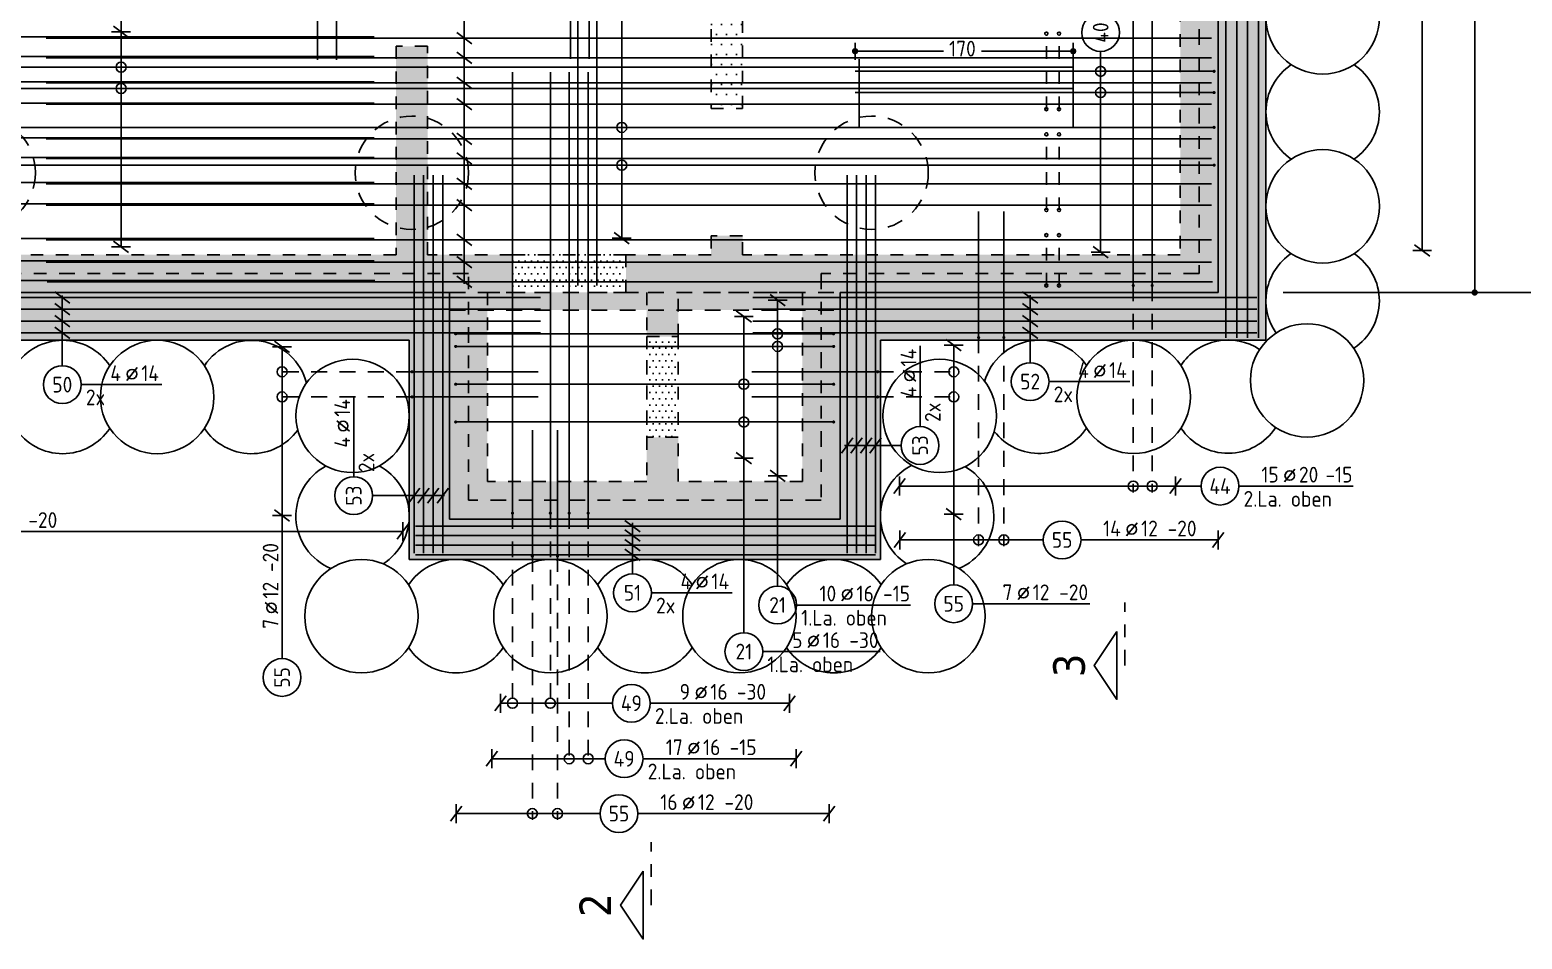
# Model space of a CAD drawing. Extents: x -21 to 93, y -36 to 68.
# Drawn here: x 33.26 to 45.11, y 23.01 to 30.23 of the extents above; entities that cross this region are included whole.
import ezdxf
from ezdxf.enums import TextEntityAlignment as Align

# ---------------------------------------------------------------- set-up
doc = ezdxf.new("R2010")
doc.units = 0
doc.header["$LTSCALE"] = 0.5
for name, pattern in [('AUSGEZOGEN', [1000.01, 1000, 0.01]), ('DIVIDE2', [0.625, 0.25, -0.125, 0, -0.125, 0, -0.125]), ('DOT', [0.175, 0.05, -0.125]), ('HIDDEN2', [0.187, 0.125, -0.062]), ('PUNKT', [0.175, 0.05, -0.125]), ('STRICHPUNKT2', [0.55, 0.25, -0.125, 0.05, -0.125]), ('VERDECKT', [0.375, 0.25, -0.125])]:
    doc.linetypes.add(name, pattern=pattern)
for name, color, linetype in [('ACHSEN', 7, 'Continuous'), ('AFB', 7, 'Continuous'), ('BETON', 7, 'Continuous'), ('Brüstung 2.UG', 7, 'Continuous'), ('DRUEBER', 7, 'Continuous'), ('grau_hell', 7, 'Continuous'), ('grau_mittel', 7, 'Continuous'), ('Gründungspfähle', 7, 'Continuous'), ('MASSE', 7, 'Continuous'), ('OBJEKT', 7, 'Continuous'), ('RND', 7, 'Continuous'), ('RND-1', 7, 'Continuous'), ('SCHNITTE', 7, 'Continuous'), ('SCHRAFF', 7, 'Continuous'), ('Verbau', 7, 'Continuous'), ('VERDECKT', 7, 'Continuous'), ('Versprung oberseitig', 7, 'Continuous')]:
    doc.layers.add(name, color=color, linetype=linetype)
doc.layers.add('NOPLOT', color=7, linetype='Continuous', plot=False)
doc.styles.add('helv', font='tahoma.ttf')
doc.styles.add('txt', font='isocp.shx')
doc.dimstyles.new('DOT_I', dxfattribs={"dimscale": 0.5, "dimtxt": 0.25, "dimasz": 0.25, "dimexe": 0.1, "dimexo": 0.3, "dimgap": 0.1, "dimtad": 1, "dimdec": 3, "dimzin": 3, "dimtxsty": 'txt', "dimblk": 'DOT', "dimblk1": 'DOT', "dimblk2": 'DOT', "dimsah": 1, "dimcen": 0.1, "dimse1": 1, "dimse2": 1, "dimazin": 0, "dimtfac": 1, "dimtdec": 4, "dimtix": 1, "dimtmove": 2, "dimatfit": 3, "dimfxl": 0, "dimtvp": 1, "dimtolj": 1, "dimtzin": 0, "dimarcsym": 0})
pattern_1 = [(0, (14.66109, 7.331896), (0.0396875, 0.079375), [0, -0.079375])]

# ---------------------------------------------------------------- blocks, each defined once
blk = doc.blocks.new('DOT')
at = {"layer": 'MASSE', "color": 7, "linetype": 'Continuous'}
for p, q in [((0, 0), (-1, 0)), ((0, 0.54), (0, -0.54))]:
    blk.add_line(p, q, dxfattribs=at)
at = {"layer": 'MASSE', "color": 7, "linetype": 'Continuous', "const_width": 0.2}
blk.add_lwpolyline([(-0.1, 0, 1), (0.1, 0, 1)], format="xyb", close=True, dxfattribs=at)
blk = doc.blocks.new('*D32')
at = {"layer": 'Defpoints', "color": 0, "linetype": 'AUSGEZOGEN', "transparency": 16777216}
for p in [(44.73, 35.019), (44.73, 35.019), (44.73, 28.144)]:
    blk.add_point(p, dxfattribs=at)
at = {"layer": 'MASSE', "color": 0, "linetype": 'AUSGEZOGEN', "lineweight": -2, "transparency": 16777216}
blk.add_line((44.73, 28.269), (44.73, 34.894), dxfattribs=at)
at = {"layer": 'MASSE', "color": 0, "linetype": 'AUSGEZOGEN', "lineweight": -2, "transparency": 16777216, "xscale": 0.125, "yscale": 0.125, "zscale": 0.125}
for p, rotation in [((44.73, 35.019), 90), ((44.73, 28.144), 270)]:
    blk.add_blockref('DOT', p, dxfattribs=dict(at, rotation=rotation))
at = {"layer": 'MASSE', "color": 0, "linetype": 'AUSGEZOGEN', "transparency": 16777216, "insert": (44.608, 31.582), "char_height": 0.125, "attachment_point": 5, "rotation": 90, "style": 'txt'}
blk.add_mtext('\\A1;687,5', dxfattribs=at)
blk = doc.blocks.new('lei_gre')
at = {"layer": 'RND', "color": 7, "linetype": 'Continuous'}
for p, q in [((-0.09, -0.12), (0.09, 0.12)), ((0, 0.15), (0, -0.15))]:
    blk.add_line(p, q, dxfattribs=at)
blk = doc.blocks.new('RND_LEI')
at = {"layer": 'RND', "color": 7, "linetype": 'Continuous'}
blk.add_line((1.022, 0.066), (1.19, 0.27), dxfattribs=at)
for centre, radius in [((0, 0), 0.3), ((1.106, 0.168), 0.075)]:
    blk.add_circle(centre, radius, dxfattribs=at)
at = {"layer": 'RND', "color": 7, "linetype": 'Continuous', "style": 'txt'}
blk.add_attdef('ANZ', text='', height=0.25, dxfattribs=at).set_placement((0.931, 0.057), align=Align.RIGHT)
for tag, p in [('DUM', (1.253, 0.057)), ('ABSTD', (1.674, 0.057)), ('POSTXT', (0.374, -0.327))]:
    blk.add_attdef(tag, p, '', height=0.25, dxfattribs=at)
blk.add_attdef('POSL', text='', height=0.25, dxfattribs=at).set_placement((0, 0), align=Align.MIDDLE)
blk = doc.blocks.new('*D38')
at = {"layer": 'Defpoints', "color": 0, "linetype": 'AUSGEZOGEN', "transparency": 16777216}
for p in [(39.812, 30.06), (39.812, 30.06), (41.543, 30.06)]:
    blk.add_point(p, dxfattribs=at)
at = {"layer": 'MASSE', "color": 0, "linetype": 'AUSGEZOGEN', "lineweight": -2, "transparency": 16777216}
for p, q in [((39.937, 30.06), (40.514, 30.06)), ((41.418, 30.06), (40.814, 30.06))]:
    blk.add_line(p, q, dxfattribs=at)
at = {"layer": 'MASSE', "color": 0, "linetype": 'AUSGEZOGEN', "lineweight": -2, "transparency": 16777216, "xscale": 0.125, "yscale": 0.125, "zscale": 0.125, "rotation": 180}
blk.add_blockref('DOT', (39.812, 30.06), dxfattribs=at)
at = {"layer": 'MASSE', "color": 0, "linetype": 'AUSGEZOGEN', "lineweight": -2, "transparency": 16777216, "xscale": 0.125, "yscale": 0.125, "zscale": 0.125}
blk.add_blockref('DOT', (41.543, 30.06), dxfattribs=at)
at = {"layer": 'MASSE', "color": 0, "linetype": 'AUSGEZOGEN', "transparency": 16777216, "insert": (40.664, 30.08), "char_height": 0.125, "attachment_point": 5, "style": 'txt'}
blk.add_mtext('\\A1;170', dxfattribs=at)
blk = doc.blocks.new('SCHN-1')
at = {"layer": 'SCHNITTE', "color": 5, "linetype": 'Continuous'}
blk.add_lwpolyline([(0.54, 0.125), (0, 0.485), (-0.54, 0.125)], close=True, dxfattribs=at)
at = {"layer": 'SCHNITTE', "color": 6, "linetype": 'Continuous', "style": 'helv'}
blk.add_attdef('SCHN-1', text='', height=0.5, dxfattribs=at).set_placement((0, 0.635), align=Align.CENTER)

msp = doc.modelspace()

# ---------------------------------------------------------------- hatches: boundary and pattern name
at = {"layer": 'Brüstung 2.UG', "linetype": 'PUNKT'}
h = msp.add_hatch(dxfattribs=at)
h.set_pattern_fill('DOTS', color=102, scale=0.8, double=1)
h.set_pattern_definition([(0, (-78.13102, 520.243353), (0.025, 0.05), [0, -0.05])])
h.paths.add_polyline_path([(37.09329, 28.44446), (37.09329, 28.14446), (37.99329, 28.14446), (37.99329, 28.44446)])
at = {"layer": 'Brüstung 2.UG', "linetype": 'DOT'}
h = msp.add_hatch(dxfattribs=at)
h.set_pattern_fill('DOTS', color=102, scale=0.8, double=1)
h.set_pattern_definition([(0, (-74.891635, 589.301005), (0.025, 0.05), [0, -0.05])])
h.paths.add_polyline_path([(38.40829, 27.79446), (38.15829, 27.79446), (38.15829, 26.99446), (38.40829, 26.99446)])
at = {"layer": 'grau_hell'}
msp.add_hatch(color=9, dxfattribs=at).paths.add_polyline_path([(36.59329, 28.14446), (36.59329, 28.00446), (39.69329, 28.00446), (39.69329, 28.14446)])
at = {"layer": 'grau_mittel'}
h = msp.add_hatch(color=61, dxfattribs=at)
h.paths.add_polyline_path([(42.69329, 34.59446), (43.07329, 34.59446), (43.07329, 38.36012), (42.69329, 38.36012)])
h.paths.add_polyline_path([(42.69329, 28.14446), (39.69329, 28.14446), (39.69329, 26.34446), (36.59329, 26.34446), (36.59329, 28.14446), (30.64329, 28.14446), (30.64329, 27.76446), (36.27329, 27.76446), (36.27329, 26.02446), (40.01329, 26.02446), (40.01329, 27.76446), (43.07329, 27.76446), (43.07329, 34.59446), (42.69329, 34.59446)])
h.paths.add_polyline_path([(29.54329, 28.14446), (29.54329, 27.76446), (30.64329, 27.76446), (30.64329, 28.14446)])
h.paths.add_polyline_path([(29.54329, 27.76446), (29.54329, 28.14446), (25.93071, 28.14446), (25.93071, 27.76446)])
at = {"layer": 'SCHRAFF', "linetype": 'AUSGEZOGEN'}
h = msp.add_hatch(dxfattribs=at)
h.set_pattern_fill('DOTS', scale=0.05, double=1)
h.set_pattern_definition(pattern_1)
h.paths.add_polyline_path([(42.69329, 38.36012), (42.39329, 38.36012), (42.39329, 34.84446), (38.91829, 34.84446), (38.91829, 35.64446), (38.66829, 35.64446), (38.66829, 34.44446), (38.91829, 34.44446), (38.91829, 34.59446), (42.39329, 34.59446), (42.39329, 28.44446), (38.91829, 28.44446), (38.91829, 28.59446), (38.66829, 28.59446), (38.66829, 28.44446), (37.99329, 28.44446), (37.99329, 28.14446), (38.15829, 28.14446), (38.15829, 27.79446), (38.40829, 27.79446), (38.40829, 28.14446), (39.39329, 28.14446), (39.39329, 26.64446), (38.40829, 26.64446), (38.40829, 26.99446), (38.15829, 26.99446), (38.15829, 26.64448), (36.89329, 26.64448), (36.89329, 28.14446), (37.09329, 28.14446), (37.09329, 28.44446), (36.41829, 28.44446), (36.41829, 30.09946), (36.16829, 30.09946), (36.16829, 28.44446), (29.54329, 28.44446), (29.54329, 34.89446), (36.16829, 34.89446), (36.16829, 33.24446), (36.41829, 33.24446), (36.41829, 35.60446), (36.16829, 35.60446), (36.16829, 35.14446), (33.46829, 35.14446), (33.46829, 37.11946), (36.16829, 37.11946), (36.16829, 36.65446), (36.41829, 36.65446), (36.41829, 37.51946), (36.16829, 37.51946), (36.16829, 37.36946), (33.46829, 37.36945), (33.46829, 38.36012), (33.21829, 38.36012), (33.21829, 37.36946), (32.27829, 37.36946), (32.27829, 37.11946), (33.21829, 37.11946), (33.21829, 35.14446), (31.24329, 35.14446), (31.24329, 37.11946), (31.39329, 37.11946), (31.39329, 37.36946), (31.24329, 37.36946), (31.24329, 38.36012), (30.99329, 38.36012), (30.99329, 35.14446), (28.91829, 35.14446), (28.91829, 35.76446), (28.66829, 35.76446), (28.66829, 35.14446), (25.93071, 35.14446), (25.93071, 34.89446), (29.29329, 34.89446), (29.29329, 28.44446), (25.93071, 28.44446), (25.93071, 28.14446), (36.59329, 28.14446), (36.59329, 26.34446), (39.69329, 26.34446), (39.69329, 28.14446), (42.69329, 28.14446)])
h = msp.add_hatch(dxfattribs=at)
h.set_pattern_fill('DOTS', scale=0.05, double=1)
h.set_pattern_definition(pattern_1)
h.paths.add_polyline_path([(38.91829, 33.43446), (38.66829, 33.43446), (38.66829, 29.60446), (38.91829, 29.60446)])

# ---------------------------------------------------------------- linework, layer by layer
at = {"layer": 'ACHSEN', "color": 140, "linetype": 'AUSGEZOGEN'}
msp.add_line((43.20958, 28.14446), (45.48617, 28.14446), dxfattribs=at)
at = {"layer": 'AFB', "color": 1, "linetype": 'DIVIDE2'}
for p, q in [((42.54329, 38.36012), (42.54329, 28.29446)), ((36.74329, 28.29446), (25.93071, 28.29446)), ((36.74329, 26.49446), (36.74329, 28.29446)), ((42.54329, 28.29446), (39.54329, 28.29446)), ((39.54329, 28.29446), (39.54329, 26.49446)), ((39.54329, 26.49446), (36.74329, 26.49446))]:
    msp.add_line(p, q, dxfattribs=at)
at = {"layer": 'BETON', "color": 6, "linetype": 'AUSGEZOGEN'}
for p, q in [((42.69329, 28.14446), (42.69329, 38.36012)), ((25.93071, 28.14446), (36.59329, 28.14446)), ((36.59329, 28.14446), (36.59329, 26.34446)), ((39.69329, 26.34446), (39.69329, 28.14446)), ((39.69329, 28.14446), (42.69329, 28.14446)), ((36.59329, 26.34446), (39.69329, 26.34446))]:
    msp.add_line(p, q, dxfattribs=at)
at = {"layer": 'Brüstung 2.UG', "color": 102, "linetype": 'DOT'}
for p, q in [((37.09329, 28.44446), (37.99329, 28.44446)), ((37.99329, 28.14446), (37.09329, 28.14446)), ((38.15829, 27.79446), (38.15829, 26.99446)), ((38.40829, 27.79446), (38.40829, 26.99446))]:
    msp.add_line(p, q, dxfattribs=at)
at = {"layer": 'DRUEBER', "color": 7, "linetype": 'PUNKT', "lineweight": -2}
for p, q in [((42.69329, 38.36012), (42.69329, 28.14446)), ((42.39329, 34.59446), (42.39329, 28.44446)), ((38.66829, 33.43446), (38.66829, 29.60446)), ((38.91829, 29.60446), (38.91829, 33.43446)), ((36.41829, 30.09946), (36.16829, 30.09946)), ((36.16829, 30.09946), (36.16829, 28.44446)), ((36.41829, 28.44446), (36.41829, 30.09946)), ((38.66829, 29.60446), (38.91829, 29.60446)), ((38.91829, 28.59446), (38.66829, 28.59446)), ((38.66829, 28.59446), (38.66829, 28.44446)), ((38.91829, 28.44446), (38.91829, 28.59446)), ((36.16829, 28.44446), (29.54329, 28.44446)), ((37.09329, 28.44446), (36.41829, 28.44446)), ((37.09329, 28.14446), (37.09329, 28.44446)), ((38.66829, 28.44446), (37.99329, 28.44446)), ((37.99329, 28.44446), (37.99329, 28.14446)), ((42.39329, 28.44446), (38.91829, 28.44446)), ((36.59329, 28.14446), (25.93071, 28.14446)), ((36.59329, 26.34446), (36.59329, 28.14446)), ((36.89329, 26.64448), (36.89329, 28.14446)), ((36.89329, 28.14446), (37.09329, 28.14446)), ((37.99329, 28.14446), (38.15829, 28.14446)), ((38.15829, 28.14446), (38.15829, 27.79446)), ((38.40829, 27.79446), (38.40829, 28.14446)), ((38.40829, 28.14446), (39.39329, 28.14446)), ((39.39329, 28.14446), (39.39329, 26.64446)), ((42.69329, 28.14446), (39.69329, 28.14446)), ((39.69329, 28.14446), (39.69329, 26.34446)), ((38.15829, 27.79446), (38.40829, 27.79446)), ((38.40829, 26.99446), (38.15829, 26.99446)), ((38.15829, 26.99446), (38.15829, 26.64448)), ((38.40829, 26.64446), (38.40829, 26.99446)), ((38.15829, 26.64448), (36.89329, 26.64448)), ((39.39329, 26.64446), (38.40829, 26.64446)), ((39.69329, 26.34446), (36.59329, 26.34446))]:
    msp.add_line(p, q, dxfattribs=at)
at = {"layer": 'Gründungspfähle', "color": 171, "linetype": 'VERDECKT'}
for centre in [(32.85579, 29.09446), (36.29329, 29.09446), (39.94329, 29.09446)]:
    msp.add_circle(centre, 0.45, dxfattribs=at)
at = {"layer": 'NOPLOT', "color": 191, "linetype": 'AUSGEZOGEN'}
for p, q in [((39.84329, 29.99775), (39.84329, 29.46255)), ((41.54329, 29.99775), (41.54329, 29.46255))]:
    msp.add_line(p, q, dxfattribs=at)
at = {"layer": 'NOPLOT', "color": 191, "linetype": 'Continuous'}
for points in [[(37.6109, 28.19947), (37.6109, 31.69947)], [(37.7609, 28.19947), (37.7609, 31.69947)]]:
    msp.add_lwpolyline(points, dxfattribs=at)
at = {"layer": 'OBJEKT', "color": 7, "linetype": 'AUSGEZOGEN'}
for p, q in [((43.07329, 27.76446), (43.07329, 38.36012)), ((25.93071, 27.76446), (36.27329, 27.76446)), ((36.27329, 27.76446), (36.27329, 26.02446)), ((40.01329, 27.76446), (43.07329, 27.76446)), ((40.01329, 26.02446), (40.01329, 27.76446)), ((36.27329, 26.02446), (40.01329, 26.02446))]:
    msp.add_line(p, q, dxfattribs=at)
at = {"layer": 'RND', "color": 7, "linetype": 'AUSGEZOGEN'}
for p, q in [((37.95961, 31.90714), (37.95961, 28.57533)), ((44.31347, 31.17657), (44.31347, 28.47703)), ((33.98554, 30.21424), (33.98554, 30.65077)), ((33.98554, 28.5063), (33.98554, 30.21424)), ((41.76098, 28.46351), (41.76098, 30.05778)), ((39.19674, 28.08281), (39.19674, 26.68755)), ((38.9291, 27.95303), (38.9291, 26.82837)), ((40.32734, 27.0796), (40.32734, 27.7196)), ((40.59485, 27.72715), (40.59485, 26.38548)), ((35.26329, 27.71325), (35.26329, 26.3744)), ((33.6692, 27.41259), (34.3092, 27.41259)), ((41.35146, 27.43686), (41.99146, 27.43686)), ((35.83198, 26.68134), (35.83198, 27.32134)), ((38.9291, 26.82837), (38.9291, 25.44323)), ((39.19674, 26.68755), (39.19674, 25.81316)), ((40.165, 26.60716), (42.35413, 26.60716)), ((42.35413, 26.60716), (42.55867, 26.60716)), ((42.85867, 26.60716), (43.76492, 26.60716)), ((35.26329, 26.3744), (35.26329, 25.23815)), ((40.59485, 26.38548), (40.59485, 25.82296)), ((32.56227, 26.24673), (36.22188, 26.24673)), ((40.16741, 26.17969), (41.30541, 26.17969)), ((41.60541, 26.17969), (42.69513, 26.17969)), ((35.26329, 25.23815), (35.26329, 26.1694)), ((38.19498, 25.75991), (38.83498, 25.75991)), ((39.34674, 25.66316), (40.25299, 25.66316)), ((40.74485, 25.67296), (41.6761, 25.67296)), ((39.0791, 25.29323), (40.01035, 25.29323)), ((36.99677, 24.88315), (37.8863, 24.88315)), ((38.1863, 24.88315), (39.29243, 24.88315)), ((36.92755, 24.44278), (37.82878, 24.44278)), ((38.12878, 24.44278), (39.34413, 24.44278)), ((36.64535, 24.00708), (37.78765, 24.00708)), ((38.08765, 24.00708), (39.60613, 24.00708))]:
    msp.add_line(p, q, dxfattribs=at)
at = {"layer": 'RND', "color": 102, "linetype": 'AUSGEZOGEN'}
for p, q in [((36.71002, 30.44306), (36.71002, 28.2141)), ((33.5192, 27.56259), (33.5192, 28.11902)), ((41.20146, 27.58686), (41.20146, 28.1224)), ((40.17734, 26.9296), (39.7281, 26.9296)), ((35.98198, 26.53134), (36.55392, 26.53134)), ((38.04498, 25.90991), (38.04498, 26.31677))]:
    msp.add_line(p, q, dxfattribs=at)
at = {"layer": 'RND', "color": 102, "linetype": 'VERDECKT'}
for p, q in [((42.02008, 28.19947), (42.02008, 26.55716)), ((42.17008, 28.19947), (42.17008, 26.55716)), ((40.79245, 27.78644), (40.79245, 26.12969)), ((40.99245, 27.78644), (40.99245, 26.12969)), ((36.29527, 27.51503), (35.21329, 27.51503)), ((39.99131, 27.51503), (40.64485, 27.51503)), ((36.29527, 27.31503), (35.21329, 27.31503)), ((39.99131, 27.31503), (40.64485, 27.31503)), ((37.0929, 26.39264), (37.0929, 24.83315)), ((37.3929, 26.39264), (37.3929, 24.83315)), ((37.5429, 26.39264), (37.5429, 24.39278)), ((37.6929, 26.39264), (37.6929, 24.39278)), ((37.2501, 26.05099), (37.2501, 23.95708)), ((37.4501, 26.05099), (37.4501, 23.95708))]:
    msp.add_line(p, q, dxfattribs=at)
at = {"layer": 'RND', "color": 1, "linetype": 'AUSGEZOGEN'}
for points in [[(37.55209, 29.99947), (37.55209, 36.99947)], [(37.70209, 29.99947), (37.70209, 36.99947)], [(35.54497, 29.99126), (35.54497, 35.09126)], [(35.69497, 29.99126), (35.69497, 35.09126)], [(42.02008, 28.19947), (42.02008, 34.59947)], [(42.17008, 28.19947), (42.17008, 34.59947)], [(42.75528, 34.5842), (42.75528, 27.7842)], [(42.84114, 34.5842), (42.84114, 27.7842)], [(42.927, 34.5842), (42.927, 27.7842)], [(43.01286, 34.5842), (43.01286, 27.7842)], [(27.54329, 29.93287), (41.54329, 29.93287)], [(37.0929, 26.39264), (37.0929, 29.89264)], [(37.3929, 26.39264), (37.3929, 29.89264)], [(37.5429, 26.39264), (37.5429, 29.89264)], [(37.6929, 26.39264), (37.6929, 29.89264)], [(39.8117, 29.9), (42.6617, 29.9)], [(27.54329, 29.76412), (41.54329, 29.76412)], [(39.8117, 29.73125), (42.6617, 29.73125)], [(30.4617, 29.45504), (42.6617, 29.45504)], [(30.4617, 29.15504), (42.6617, 29.15504)], [(36.31165, 29.07443), (36.31165, 26.07443)], [(36.38729, 29.07443), (36.38729, 26.07443)], [(36.46293, 29.07443), (36.46293, 26.07443)], [(36.53856, 29.07443), (36.53856, 26.07443)], [(39.74802, 29.07443), (39.74802, 26.07443)], [(39.82366, 29.07443), (39.82366, 26.07443)], [(39.89929, 29.07443), (39.89929, 26.07443)], [(39.97493, 29.07443), (39.97493, 26.07443)], [(40.79245, 27.78644), (40.79245, 28.78644)], [(40.99245, 27.78644), (40.99245, 28.78644)], [(37.31435, 28.10479), (28.81435, 28.10479)], [(43.00105, 28.10479), (39.00105, 28.10479)], [(37.31435, 28.0109), (28.81435, 28.0109)], [(43.00105, 28.0109), (39.00105, 28.0109)], [(37.31435, 27.91701), (28.81435, 27.91701)], [(43.00105, 27.91701), (39.00105, 27.91701)], [(37.31435, 27.82312), (28.81435, 27.82312)], [(36.64158, 27.81617), (39.64158, 27.81617)], [(43.00105, 27.82312), (39.00105, 27.82312)], [(36.64158, 27.71617), (39.64158, 27.71617)], [(36.29527, 27.51503), (37.29527, 27.51503)], [(39.99131, 27.51503), (38.99131, 27.51503)], [(36.64158, 27.41617), (39.64158, 27.41617)], [(36.29527, 27.31503), (37.29527, 27.31503)], [(39.99131, 27.31503), (38.99131, 27.31503)], [(36.64158, 27.11617), (39.64158, 27.11617)], [(37.2501, 26.05099), (37.2501, 27.05099)], [(37.4501, 26.05099), (37.4501, 27.05099)], [(39.97325, 26.28974), (36.32325, 26.28974)], [(39.97325, 26.2141), (36.32325, 26.2141)], [(39.97325, 26.13846), (36.32325, 26.13846)], [(39.97325, 26.06283), (36.32325, 26.06283)]]:
    msp.add_lwpolyline(points, dxfattribs=at)
at = {"layer": 'RND', "color": 7, "linetype": 'AUSGEZOGEN', "const_width": 0.0125}
for points in [[(42.65545, 29.9, 1), (42.66795, 29.9, 1)], [(42.65545, 29.73125, 1), (42.66795, 29.73125, 1)], [(42.65545, 29.45504, 1), (42.66795, 29.45504, 1)], [(42.65545, 29.15504, 1), (42.66795, 29.15504, 1)], [(42.01383, 28.19947, 1), (42.02633, 28.19947, 1)], [(42.16383, 28.19947, 1), (42.17633, 28.19947, 1)], [(36.63533, 27.81617, 1), (36.64783, 27.81617, 1)], [(36.63533, 27.71617, 1), (36.64783, 27.71617, 1)], [(39.63533, 27.81617, 1), (39.64783, 27.81617, 1)], [(39.63533, 27.71617, 1), (39.64783, 27.71617, 1)], [(40.79245, 27.79269, 1), (40.79245, 27.78019, 1)], [(40.99245, 27.79269, 1), (40.99245, 27.78019, 1)], [(36.30152, 27.51503, -1), (36.28902, 27.51503, -1)], [(39.98506, 27.51503, 1), (39.99756, 27.51503, 1)], [(36.63533, 27.41617, 1), (36.64783, 27.41617, 1)], [(39.63533, 27.41617, 1), (39.64783, 27.41617, 1)], [(36.30152, 27.31503, -1), (36.28902, 27.31503, -1)], [(39.98506, 27.31503, 1), (39.99756, 27.31503, 1)], [(36.63533, 27.11617, 1), (36.64783, 27.11617, 1)], [(39.63533, 27.11617, 1), (39.64783, 27.11617, 1)], [(37.08665, 26.39264, 1), (37.09915, 26.39264, 1)], [(37.38665, 26.39264, 1), (37.39915, 26.39264, 1)], [(37.53665, 26.39264, 1), (37.54915, 26.39264, 1)], [(37.68665, 26.39264, 1), (37.69915, 26.39264, 1)], [(37.2501, 26.05724, 1), (37.2501, 26.04474, 1)], [(37.4501, 26.05724, 1), (37.4501, 26.04474, 1)]]:
    msp.add_lwpolyline(points, format="xyb", close=True, dxfattribs=at)
at = {"layer": 'RND', "color": 7, "linetype": 'AUSGEZOGEN'}
for centre in [(33.98554, 29.93287), (41.76098, 29.9), (33.98554, 29.76412), (41.76098, 29.73125), (37.95961, 29.45504), (37.95961, 29.15504), (39.19674, 27.81617), (39.19674, 27.71617), (35.26329, 27.51503), (40.59485, 27.51503), (38.9291, 27.41617), (35.26329, 27.31503), (40.59485, 27.31503), (38.9291, 27.11617), (42.02008, 26.60716), (42.17008, 26.60716), (40.79245, 26.17969), (40.99245, 26.17969), (37.0929, 24.88315), (37.3929, 24.88315), (37.5429, 24.44278), (37.6929, 24.44278), (37.2501, 24.00708), (37.4501, 24.00708)]:
    msp.add_circle(centre, 0.04, dxfattribs=at)
at = {"layer": 'RND-1', "color": 7, "linetype": 'AUSGEZOGEN'}
for points in [[(35.99329, 30.17291), (26.74329, 30.17291)], [(33.39216, 30.16295), (42.64216, 30.16295)], [(35.99329, 30.01662), (26.74329, 30.01662)], [(33.39216, 30.00667), (42.64216, 30.00667)], [(35.99329, 29.81767), (26.74329, 29.81767)], [(33.39216, 29.80772), (42.64216, 29.80772)], [(35.99329, 29.64842), (26.74329, 29.64842)], [(33.39216, 29.63847), (42.64216, 29.63847)], [(35.99329, 29.37291), (26.74329, 29.37291)], [(33.39216, 29.36295), (42.64216, 29.36295)], [(35.99329, 29.21662), (26.74329, 29.21662)], [(33.39216, 29.20667), (42.64216, 29.20667)], [(35.99329, 29.01767), (26.74329, 29.01767)], [(33.39216, 29.00772), (42.64216, 29.00772)], [(35.99329, 28.84842), (26.74329, 28.84842)], [(33.39216, 28.83847), (42.64216, 28.83847)], [(35.99329, 28.57291), (26.74329, 28.57291)], [(33.39216, 28.56295), (42.64216, 28.56295)], [(35.99329, 28.39431), (26.74329, 28.39431)], [(33.39216, 28.38436), (42.64216, 28.38436)], [(35.99895, 28.23893), (26.74895, 28.23893)], [(33.39781, 28.22898), (42.64781, 28.22898)]]:
    msp.add_lwpolyline(points, dxfattribs=at)
at = {"layer": 'RND-1', "color": 1, "linetype": 'HIDDEN2'}
for points in [[(41.33065, 29.59946), (41.33065, 30.19946)], [(41.43065, 29.59946), (41.43065, 30.19946)], [(41.33065, 28.79946), (41.33065, 29.39946)], [(41.43065, 28.79946), (41.43065, 29.39946)], [(41.33065, 28.19946), (41.33065, 28.59946)], [(41.43065, 28.19946), (41.43065, 28.59946)]]:
    msp.add_lwpolyline(points, dxfattribs=at)
at = {"layer": 'RND-1', "color": 7, "linetype": 'AUSGEZOGEN'}
for centre in [(41.33065, 30.19946), (41.43065, 30.19946), (41.33065, 29.59946), (41.43065, 29.59946), (41.33065, 29.39946), (41.43065, 29.39946), (41.33065, 28.79946), (41.43065, 28.79946), (41.33065, 28.59946), (41.43065, 28.59946), (41.33065, 28.19946), (41.43065, 28.19946)]:
    msp.add_circle(centre, 0.0125, dxfattribs=at)
at = {"layer": 'SCHNITTE', "color": 5, "linetype": 'STRICHPUNKT2'}
for p, q in [((41.95236, 25.18352), (41.95236, 25.68352)), ((38.19248, 23.28046), (38.19248, 23.78046))]:
    msp.add_line(p, q, dxfattribs=at)
at = {"layer": 'Verbau', "color": 171}
for centre in [(43.52329, 30.32816), (43.52329, 28.82816), (43.39988, 27.44627), (34.27168, 27.31446), (42.02329, 27.31592), (35.82328, 27.16446), (40.48329, 27.16446), (35.89329, 25.57446), (37.39329, 25.57446), (38.89329, 25.57446), (40.39329, 25.57446)]:
    msp.add_circle(centre, 0.45, dxfattribs=at)
for centre, start, end in [((43.52329, 29.57816), 123.55731, 236.44269), ((43.52329, 29.57816), 303.55731, 56.44269), ((43.52329, 28.07816), 123.55731, 214.622526), ((43.52329, 28.07816), 303.27496, 56.44269), ((33.52168, 27.31446), 33.55731, 146.44269), ((35.02168, 27.31446), 14.425653, 146.44269), ((41.27329, 27.31592), 33.55731, 164.202524), ((42.77329, 27.31737), 56.325699, 146.553768), ((33.52168, 27.31446), 213.55731, 326.44269), ((35.02168, 27.31446), 213.55731, 324.376469), ((41.27329, 27.31592), 217.502614, 326.44269), ((42.77329, 27.31737), 213.668064, 326.923212), ((40.46329, 26.36946), 116.477607, 237.43583), ((35.82328, 26.36946), 117.952887, 247.500789), ((35.82328, 26.36946), 302.564946, 62.047113), ((40.46329, 26.36946), 292.500302, 60.640195), ((36.64329, 25.57446), 33.55731, 146.44269), ((38.14329, 25.57446), 33.55731, 146.44269), ((39.64329, 25.57446), 33.55731, 146.44269), ((36.64329, 25.57446), 213.55731, 326.44269), ((38.14329, 25.57446), 213.55731, 326.44269), ((39.64329, 25.57446), 213.55731, 326.44269)]:
    msp.add_arc(centre, 0.45, start, end, dxfattribs=at)
at = {"layer": 'VERDECKT', "color": 7, "linetype": 'VERDECKT'}
for p, q in [((36.59329, 28.14446), (39.69329, 28.14446)), ((36.59329, 28.00446), (39.69329, 28.00446))]:
    msp.add_line(p, q, dxfattribs=at)
at = {"layer": 'Versprung oberseitig', "color": 1, "linetype": 'HIDDEN2'}
msp.add_line((36.41829, 28.14446), (36.27329, 28.14446), dxfattribs=at)

# ---------------------------------------------------------------- block references
at = {"layer": 'RND', "color": 7, "linetype": 'AUSGEZOGEN', "xscale": 0.5, "yscale": 0.5, "zscale": 0.5, "rotation": 90}
for p, values in [((41.76098, 30.20778), {'POSL': '40', 'DUM': '16', 'ANZ': '51', 'ABSTD': '-15', 'POSTXT': '1.La. oben'}), ((40.32734, 26.9296), {'POSL': '53', 'DUM': '14', 'ANZ': '4', 'POSTXT': '2x'}), ((35.83198, 26.53134), {'POSL': '53', 'DUM': '14', 'ANZ': '4', 'POSTXT': '2x'}), ((35.26329, 25.08815), {'POSL': '55', 'DUM': '12', 'ANZ': '7', 'ABSTD': '-20'})]:
    msp.add_blockref('RND_LEI', p, dxfattribs=at).add_auto_attribs(values)
at = {"layer": 'RND', "color": 7, "linetype": 'AUSGEZOGEN', "xscale": 0.5, "yscale": 0.5, "zscale": 0.5}
for p, rotation in [((33.98554, 30.21424), 90), ((36.71002, 30.16295), 270.0000000000006), ((36.71002, 30.00667), 270.0000000000006), ((36.71002, 29.80772), 270.0000000000006), ((36.71002, 29.63847), 270.0000000000006), ((36.71002, 29.36295), 270.0000000000006), ((36.71002, 29.20667), 270.0000000000006), ((36.71002, 29.00772), 270.0000000000006), ((36.71002, 28.83847), 270.0000000000006), ((33.98554, 28.5063), 90), ((36.71002, 28.56295), 270.0000000000006), ((37.95961, 28.57533), 270), ((36.71002, 28.38436), 270.0000000000006), ((41.76098, 28.46351), 90), ((44.31347, 28.47703), 270), ((36.71002, 28.22898), 270.0000000000006), ((39.19674, 28.08281), 270), ((38.9291, 27.95303), 270), ((35.26329, 27.71325), 270), ((40.59485, 27.72715), 270), ((38.9291, 26.82837), 270), ((39.19674, 26.68755), 270), ((35.26329, 26.3744), 270), ((40.59485, 26.38548), 270)]:
    msp.add_blockref('lei_gre', p, dxfattribs=dict(at, rotation=rotation))
at = {"layer": 'RND', "color": 102, "linetype": 'AUSGEZOGEN', "xscale": 0.5, "yscale": 0.5, "zscale": 0.5}
for p, rotation in [((33.5192, 28.10479), 90), ((41.20146, 28.10479), 90), ((33.5192, 28.0109), 90), ((33.5192, 27.91701), 90), ((41.20146, 28.0109), 90), ((41.20146, 27.91701), 90), ((33.5192, 27.82312), 90), ((41.20146, 27.82312), 90), ((39.74802, 26.9296), 180), ((39.82366, 26.9296), 180), ((39.89929, 26.9296), 180), ((39.97493, 26.9296), 180), ((38.04498, 26.28974), 90), ((38.04498, 26.2141), 90), ((38.04498, 26.13846), 90), ((38.04498, 26.06283), 90)]:
    msp.add_blockref('lei_gre', p, dxfattribs=dict(at, rotation=rotation))
at = {"layer": 'RND', "color": 7, "linetype": 'AUSGEZOGEN', "xscale": 0.5, "yscale": 0.5, "zscale": 0.5}
for p, values in [((33.5192, 27.41259), {'POSL': '50', 'DUM': '14', 'ANZ': '4', 'POSTXT': '2x'}), ((41.20146, 27.43686), {'POSL': '52', 'DUM': '14', 'ANZ': '4', 'POSTXT': '2x'}), ((42.70867, 26.60716), {'POSL': '44', 'DUM': '20', 'ANZ': '15', 'ABSTD': '-15', 'POSTXT': '2.La. oben'}), ((32.41227, 26.24673), {'POSL': '55', 'DUM': '12', 'ANZ': '34', 'ABSTD': '-20'}), ((41.45541, 26.17969), {'POSL': '55', 'DUM': '12', 'ANZ': '14', 'ABSTD': '-20'}), ((38.04498, 25.75991), {'POSL': '51', 'DUM': '14', 'ANZ': '4', 'POSTXT': '2x'}), ((40.59485, 25.67296), {'POSL': '55', 'DUM': '12', 'ANZ': '7', 'ABSTD': '-20'}), ((39.19674, 25.66316), {'POSL': '21', 'DUM': '16', 'ANZ': '10', 'ABSTD': '-15', 'POSTXT': '1.La. oben'}), ((38.9291, 25.29323), {'POSL': '21', 'DUM': '16', 'ANZ': '5', 'ABSTD': '-30', 'POSTXT': '1.La. oben'}), ((38.0363, 24.88315), {'POSL': '49', 'DUM': '16', 'ANZ': '9', 'ABSTD': '-30', 'POSTXT': '2.La. oben'}), ((37.97878, 24.44278), {'POSL': '49', 'DUM': '16', 'ANZ': '17', 'ABSTD': '-15', 'POSTXT': '2.La. oben'}), ((37.93765, 24.00708), {'POSL': '55', 'DUM': '12', 'ANZ': '16', 'ABSTD': '-20'})]:
    msp.add_blockref('RND_LEI', p, dxfattribs=at).add_auto_attribs(values)
for p in [(40.165, 26.60716), (42.35413, 26.60716), (36.22188, 26.24673), (40.16741, 26.17969), (42.69513, 26.17969), (36.99677, 24.88315), (39.29243, 24.88315), (36.92755, 24.44278), (39.34413, 24.44278), (36.64535, 24.00708), (39.60613, 24.00708)]:
    msp.add_blockref('lei_gre', p, dxfattribs=at)
at = {"layer": 'RND', "color": 102, "linetype": 'AUSGEZOGEN', "xscale": 0.5, "yscale": 0.5, "zscale": 0.5}
for p in [(36.31165, 26.53134), (36.38729, 26.53134), (36.46293, 26.53134), (36.53856, 26.53134)]:
    msp.add_blockref('lei_gre', p, dxfattribs=at)
at = {"layer": 'SCHNITTE', "color": 5, "linetype": 'STRICHPUNKT2', "xscale": 0.5, "yscale": 0.5, "zscale": 0.5, "rotation": 90}
for p, values in [((41.95236, 25.18352), {'SCHN-1': '3'}), ((38.19248, 23.28046), {'SCHN-1': '2'})]:
    msp.add_blockref('SCHN-1', p, dxfattribs=at).add_auto_attribs(values)

# ---------------------------------------------------------------- dimensions: what is measured, and where the dimension line sits
at = {"layer": 'MASSE', "color": 7, "linetype": 'AUSGEZOGEN'}
dim = msp.add_linear_dim(base=(44.73005, 35.01946), p1=(44.73005, 28.14446), p2=(44.73005, 35.01946), angle=90, dimstyle='DOT_I', override={"dimdec": 1, "dimlfac": 100}, dxfattribs=at)
dim.commit()
dim.dimension.update_dxf_attribs({"geometry": '*D32', "text_midpoint": (44.60817, 31.58196)})
dim = msp.add_linear_dim(base=(39.8117, 30.05983), p1=(41.54329, 30.05983), p2=(39.8117, 30.05983), text='170', dimstyle='DOT_I', override={"dimdec": 1, "dimlfac": 100}, dxfattribs=at)
dim.commit()
dim.dimension.update_dxf_attribs({"geometry": '*D38', "text_midpoint": (40.66367, 30.0802), "dimtype": 160})

doc.saveas('drawing.dxf')
